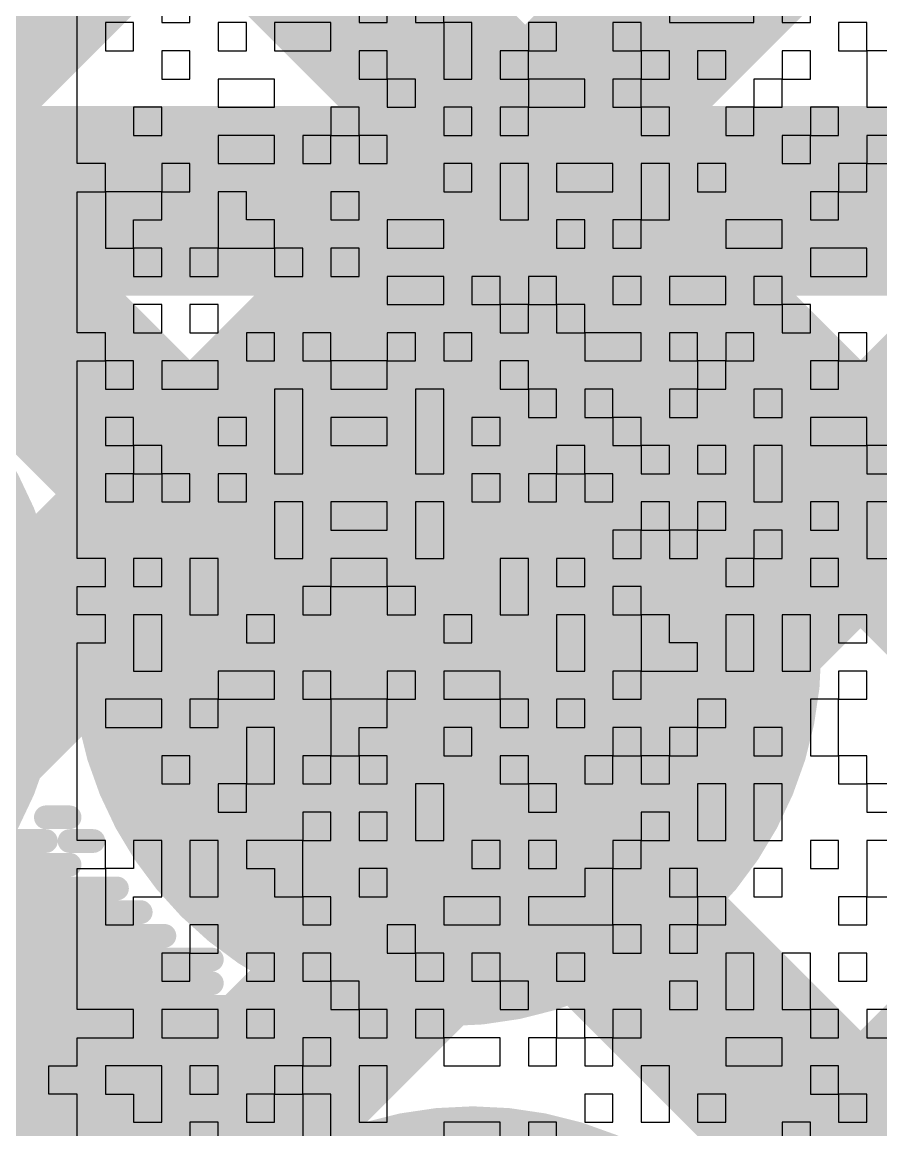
# Model space of a CAD drawing. Header units: millimetres. Extents: x 3.06 to 5.82, y 1.29 to 3.84.
# Drawn here: x 4.278 to 4.31421, y 1.62782 to 1.67454 of the extents above; entities that cross this region are included whole.
import ezdxf

# ---------------------------------------------------------------- set-up
doc = ezdxf.new("R2010")
doc.units = ezdxf.units.MM
doc.header["$MEASUREMENT"] = 0
for name, color, linetype in [('BottomLayer', 5, 'Continuous'), ('BottomOverlay', 54, 'Continuous'), ('BottomSolder', 6, 'Continuous'), ('MultiLayer', 9, 'Continuous'), ('TopLayer', 1, 'Continuous'), ('TopOverlay', 2, 'Continuous'), ('TopSolder', 216, 'Continuous'), ('ViaHoleLayer', 16, 'Continuous')]:
    doc.layers.add(name, color=color, linetype=linetype)

msp = doc.modelspace()

# ---------------------------------------------------------------- linework, layer by layer
at = {"layer": 'BottomLayer', "const_width": 0.008}
for points in [[(4.135, 1.861267), (4.46, 1.536267)], [(4.135, 1.532846), (4.438154, 1.836)], [(4.135, 1.832983), (4.46, 1.507983)], [(4.135, 1.804698), (4.462621, 1.477078)], [(4.135, 1.776414), (4.539414, 1.372)], [(4.135, 1.504562), (4.323233, 1.692795)], [(4.134403, 1.47568), (4.329167, 1.670444)], [(4.134, 1.446993), (4.346045, 1.659038)]]:
    msp.add_lwpolyline(points, dxfattribs=at)
at = {"layer": 'BottomLayer', "const_width": 0.011811}
msp.add_lwpolyline([(4.289983, 1.648, 1), (4.301794, 1.648, 1)], format="xyb", close=True, dxfattribs=at)
at = {"layer": 'BottomOverlay', "const_width": 0.001}
for points in [[(4.279, 1.641), (4.28, 1.641)], [(4.206, 1.64), (4.279, 1.64)], [(4.28, 1.64), (4.281, 1.64)], [(4.205, 1.639), (4.28, 1.639)], [(4.289, 1.639), (4.29, 1.639)], [(4.204, 1.638), (4.282, 1.638)], [(4.203, 1.637), (4.283, 1.637)], [(4.286, 1.637), (4.287, 1.637)], [(4.201, 1.636), (4.284, 1.636)], [(4.2, 1.635), (4.286, 1.635)], [(4.2, 1.634), (4.286, 1.634)], [(4.198, 1.633), (4.288, 1.633)], [(4.198, 1.632), (4.288, 1.632)], [(4.197, 1.631), (4.289, 1.631)], [(4.197, 1.63), (4.289, 1.63)], [(4.195, 1.629), (4.29, 1.629)], [(4.195, 1.628), (4.291, 1.628)]]:
    msp.add_lwpolyline(points, dxfattribs=at)
at = {"layer": 'BottomOverlay', "const_width": 0.0005}
for points in [[(4.27875, 1.641, 1), (4.27925, 1.641, 1)], [(4.27975, 1.641, 1), (4.28025, 1.641, 1)], [(4.27875, 1.64, 1), (4.27925, 1.64, 1)], [(4.27975, 1.64, 1), (4.28025, 1.64, 1)], [(4.28075, 1.64, 1), (4.28125, 1.64, 1)], [(4.27975, 1.639, 1), (4.28025, 1.639, 1)], [(4.28875, 1.639, 1), (4.28925, 1.639, 1)], [(4.28975, 1.639, 1), (4.29025, 1.639, 1)], [(4.28175, 1.638, 1), (4.28225, 1.638, 1)], [(4.28275, 1.637, 1), (4.28325, 1.637, 1)], [(4.28575, 1.637, 1), (4.28625, 1.637, 1)], [(4.28675, 1.637, 1), (4.28725, 1.637, 1)], [(4.28375, 1.636, 1), (4.28425, 1.636, 1)], [(4.28575, 1.635, 1), (4.28625, 1.635, 1)], [(4.28575, 1.634, 1), (4.28625, 1.634, 1)], [(4.28775, 1.633, 1), (4.28825, 1.633, 1)], [(4.28775, 1.632, 1), (4.28825, 1.632, 1)], [(4.28875, 1.631, 1), (4.28925, 1.631, 1)], [(4.28875, 1.63, 1), (4.28925, 1.63, 1)], [(4.28975, 1.629, 1), (4.29025, 1.629, 1)], [(4.29075, 1.628, 1), (4.29125, 1.628, 1)]]:
    msp.add_lwpolyline(points, format="xyb", close=True, dxfattribs=at)
at = {"layer": 'BottomSolder', "const_width": 0.015811}
for points in [[(4.255983, 1.648, 1), (4.271794, 1.648, 1)], [(4.287983, 1.648, 1), (4.303794, 1.648, 1)], [(4.255872, 1.613, 1), (4.271683, 1.613, 1)], [(4.289095, 1.613, 1), (4.304906, 1.613, 1)]]:
    msp.add_lwpolyline(points, format="xyb", close=True, dxfattribs=at)
at = {"layer": 'MultiLayer', "const_width": 0.011811}
msp.add_lwpolyline([(4.289983, 1.648, 1), (4.301794, 1.648, 1)], format="xyb", close=True, dxfattribs=at)
at = {"layer": 'TopLayer', "const_width": 0.008}
for points in [[(4.242, 1.611562), (4.297438, 1.667)], [(4.242, 1.583278), (4.325722, 1.667)], [(4.255, 1.667), (4.347972, 1.667)], [(4.272698, 1.667), (4.546698, 1.393)], [(4.300983, 1.667), (4.574983, 1.393)], [(4.242, 1.554993), (4.353209, 1.666203)], [(4.246175, 1.665239), (4.518414, 1.393)]]:
    msp.add_lwpolyline(points, dxfattribs=at)
at = {"layer": 'TopLayer'}
for points, const_width in [([(4.295438, 1.667, 1), (4.299438, 1.667, 1)], 0.004), ([(4.298983, 1.667, 1), (4.302983, 1.667, 1)], 0.004), ([(4.289983, 1.648, 1), (4.301794, 1.648, 1)], 0.011811)]:
    msp.add_lwpolyline(points, format="xyb", close=True, dxfattribs=dict(at, const_width=const_width))
at = {"layer": 'TopOverlay'}
for p, q in [((4.280319, 1.674518), (4.280319, 1.675707)), ((4.283887, 1.675707), (4.283887, 1.674518)), ((4.285076, 1.674518), (4.285076, 1.675707)), ((4.292211, 1.675707), (4.292211, 1.674518)), ((4.2934, 1.674518), (4.2934, 1.675707)), ((4.29459, 1.675707), (4.29459, 1.674518)), ((4.295779, 1.674518), (4.295779, 1.675707)), ((4.305293, 1.675707), (4.305293, 1.674518)), ((4.308861, 1.674518), (4.308861, 1.675707)), ((4.31005, 1.675707), (4.31005, 1.674518)), ((4.311239, 1.674518), (4.311239, 1.675707)), ((4.280319, 1.673328), (4.280319, 1.674518)), ((4.282697, 1.674518), (4.281508, 1.674518)), ((4.281508, 1.674518), (4.281508, 1.673328)), ((4.282697, 1.673328), (4.282697, 1.674518)), ((4.283887, 1.674518), (4.285076, 1.674518)), ((4.287454, 1.674518), (4.286265, 1.674518)), ((4.286265, 1.674518), (4.286265, 1.673328)), ((4.287454, 1.673328), (4.287454, 1.674518)), ((4.291022, 1.674518), (4.288644, 1.674518)), ((4.288644, 1.674518), (4.288644, 1.673328)), ((4.291022, 1.673328), (4.291022, 1.674518)), ((4.292211, 1.674518), (4.2934, 1.674518)), ((4.29459, 1.674518), (4.295779, 1.674518)), ((4.295779, 1.674518), (4.295779, 1.673328)), ((4.296968, 1.674518), (4.295779, 1.674518)), ((4.296968, 1.673328), (4.296968, 1.674518)), ((4.300536, 1.674518), (4.299347, 1.674518)), ((4.299347, 1.674518), (4.299347, 1.673328)), ((4.300536, 1.673328), (4.300536, 1.674518)), ((4.304104, 1.674518), (4.302914, 1.674518)), ((4.302914, 1.674518), (4.302914, 1.673328)), ((4.304104, 1.673328), (4.304104, 1.674518)), ((4.305293, 1.674518), (4.308861, 1.674518)), ((4.31005, 1.674518), (4.311239, 1.674518)), ((4.313618, 1.674518), (4.312429, 1.674518)), ((4.312429, 1.674518), (4.312429, 1.673328)), ((4.313618, 1.673328), (4.313618, 1.674518)), ((4.280319, 1.672139), (4.280319, 1.673328)), ((4.281508, 1.673328), (4.282697, 1.673328)), ((4.285076, 1.673328), (4.283887, 1.673328)), ((4.283887, 1.673328), (4.283887, 1.672139)), ((4.285076, 1.672139), (4.285076, 1.673328)), ((4.286265, 1.673328), (4.287454, 1.673328)), ((4.288644, 1.673328), (4.291022, 1.673328)), ((4.2934, 1.673328), (4.292211, 1.673328)), ((4.292211, 1.673328), (4.292211, 1.672139)), ((4.2934, 1.672139), (4.2934, 1.673328)), ((4.295779, 1.673328), (4.295779, 1.672139)), ((4.296968, 1.672139), (4.296968, 1.673328)), ((4.299347, 1.673328), (4.298158, 1.673328)), ((4.298158, 1.673328), (4.298158, 1.672139)), ((4.299347, 1.673328), (4.300536, 1.673328)), ((4.299347, 1.672139), (4.299347, 1.673328)), ((4.302914, 1.673328), (4.304104, 1.673328)), ((4.304104, 1.673328), (4.304104, 1.672139)), ((4.305293, 1.673328), (4.304104, 1.673328)), ((4.305293, 1.672139), (4.305293, 1.673328)), ((4.307671, 1.673328), (4.306482, 1.673328)), ((4.306482, 1.673328), (4.306482, 1.672139)), ((4.307671, 1.672139), (4.307671, 1.673328)), ((4.311239, 1.673328), (4.31005, 1.673328)), ((4.31005, 1.673328), (4.31005, 1.672139)), ((4.311239, 1.672139), (4.311239, 1.673328)), ((4.312429, 1.673328), (4.313618, 1.673328)), ((4.313618, 1.673328), (4.313618, 1.672139)), ((4.314807, 1.673328), (4.313618, 1.673328)), ((4.280319, 1.67095), (4.280319, 1.672139)), ((4.283887, 1.672139), (4.285076, 1.672139)), ((4.288644, 1.672139), (4.286265, 1.672139)), ((4.286265, 1.672139), (4.286265, 1.67095)), ((4.288644, 1.67095), (4.288644, 1.672139)), ((4.292211, 1.672139), (4.2934, 1.672139)), ((4.2934, 1.672139), (4.2934, 1.67095)), ((4.29459, 1.672139), (4.2934, 1.672139)), ((4.29459, 1.67095), (4.29459, 1.672139)), ((4.295779, 1.672139), (4.296968, 1.672139)), ((4.298158, 1.672139), (4.299347, 1.672139)), ((4.299347, 1.672139), (4.299347, 1.67095)), ((4.301725, 1.672139), (4.299347, 1.672139)), ((4.301725, 1.67095), (4.301725, 1.672139)), ((4.304104, 1.672139), (4.302914, 1.672139)), ((4.302914, 1.672139), (4.302914, 1.67095)), ((4.304104, 1.672139), (4.305293, 1.672139)), ((4.304104, 1.67095), (4.304104, 1.672139)), ((4.306482, 1.672139), (4.307671, 1.672139)), ((4.31005, 1.672139), (4.308861, 1.672139)), ((4.308861, 1.672139), (4.308861, 1.67095)), ((4.31005, 1.672139), (4.311239, 1.672139)), ((4.31005, 1.67095), (4.31005, 1.672139)), ((4.313618, 1.672139), (4.313618, 1.67095)), ((4.280319, 1.669761), (4.280319, 1.67095)), ((4.283887, 1.67095), (4.282697, 1.67095)), ((4.282697, 1.67095), (4.282697, 1.669761)), ((4.283887, 1.669761), (4.283887, 1.67095)), ((4.286265, 1.67095), (4.288644, 1.67095)), ((4.292211, 1.67095), (4.291022, 1.67095)), ((4.291022, 1.67095), (4.291022, 1.669761)), ((4.292211, 1.669761), (4.292211, 1.67095)), ((4.2934, 1.67095), (4.29459, 1.67095)), ((4.296968, 1.67095), (4.295779, 1.67095)), ((4.295779, 1.67095), (4.295779, 1.669761)), ((4.296968, 1.669761), (4.296968, 1.67095)), ((4.299347, 1.67095), (4.298158, 1.67095)), ((4.298158, 1.67095), (4.298158, 1.669761)), ((4.299347, 1.67095), (4.301725, 1.67095)), ((4.299347, 1.669761), (4.299347, 1.67095)), ((4.302914, 1.67095), (4.304104, 1.67095)), ((4.304104, 1.67095), (4.304104, 1.669761)), ((4.305293, 1.67095), (4.304104, 1.67095)), ((4.305293, 1.669761), (4.305293, 1.67095)), ((4.308861, 1.67095), (4.307671, 1.67095)), ((4.307671, 1.67095), (4.307671, 1.669761)), ((4.308861, 1.67095), (4.31005, 1.67095)), ((4.308861, 1.669761), (4.308861, 1.67095)), ((4.312429, 1.67095), (4.311239, 1.67095)), ((4.311239, 1.67095), (4.311239, 1.669761)), ((4.312429, 1.669761), (4.312429, 1.67095)), ((4.313618, 1.67095), (4.314807, 1.67095)), ((4.280319, 1.668571), (4.280319, 1.669761)), ((4.282697, 1.669761), (4.283887, 1.669761)), ((4.288644, 1.669761), (4.286265, 1.669761)), ((4.286265, 1.669761), (4.286265, 1.668571)), ((4.288644, 1.668571), (4.288644, 1.669761)), ((4.291022, 1.669761), (4.289833, 1.669761)), ((4.289833, 1.669761), (4.289833, 1.668571)), ((4.291022, 1.669761), (4.292211, 1.669761)), ((4.291022, 1.668571), (4.291022, 1.669761)), ((4.292211, 1.669761), (4.292211, 1.668571)), ((4.2934, 1.669761), (4.292211, 1.669761)), ((4.2934, 1.668571), (4.2934, 1.669761)), ((4.295779, 1.669761), (4.296968, 1.669761)), ((4.298158, 1.669761), (4.299347, 1.669761)), ((4.304104, 1.669761), (4.305293, 1.669761)), ((4.307671, 1.669761), (4.308861, 1.669761)), ((4.311239, 1.669761), (4.31005, 1.669761)), ((4.31005, 1.669761), (4.31005, 1.668571)), ((4.311239, 1.669761), (4.312429, 1.669761)), ((4.311239, 1.668571), (4.311239, 1.669761)), ((4.314807, 1.669761), (4.313618, 1.669761)), ((4.313618, 1.669761), (4.313618, 1.668571)), ((4.281508, 1.668571), (4.280319, 1.668571)), ((4.281508, 1.667382), (4.281508, 1.668571)), ((4.285076, 1.668571), (4.283887, 1.668571)), ((4.283887, 1.668571), (4.283887, 1.667382)), ((4.285076, 1.667382), (4.285076, 1.668571)), ((4.286265, 1.668571), (4.288644, 1.668571)), ((4.289833, 1.668571), (4.291022, 1.668571)), ((4.292211, 1.668571), (4.2934, 1.668571)), ((4.296968, 1.668571), (4.295779, 1.668571)), ((4.295779, 1.668571), (4.295779, 1.667382)), ((4.296968, 1.667382), (4.296968, 1.668571)), ((4.299347, 1.668571), (4.298158, 1.668571)), ((4.298158, 1.668571), (4.298158, 1.667382)), ((4.299347, 1.667382), (4.299347, 1.668571)), ((4.302914, 1.668571), (4.300536, 1.668571)), ((4.300536, 1.668571), (4.300536, 1.667382)), ((4.302914, 1.667382), (4.302914, 1.668571)), ((4.305293, 1.668571), (4.304104, 1.668571)), ((4.304104, 1.668571), (4.304104, 1.667382)), ((4.305293, 1.667382), (4.305293, 1.668571)), ((4.307671, 1.668571), (4.306482, 1.668571)), ((4.306482, 1.668571), (4.306482, 1.667382)), ((4.307671, 1.667382), (4.307671, 1.668571)), ((4.31005, 1.668571), (4.311239, 1.668571)), ((4.313618, 1.668571), (4.312429, 1.668571)), ((4.312429, 1.668571), (4.312429, 1.667382)), ((4.313618, 1.668571), (4.314807, 1.668571)), ((4.313618, 1.667382), (4.313618, 1.668571)), ((4.280319, 1.666193), (4.280319, 1.667382)), ((4.280319, 1.667382), (4.281508, 1.667382)), ((4.281508, 1.667382), (4.281508, 1.666193)), ((4.283887, 1.667382), (4.281508, 1.667382)), ((4.283887, 1.666193), (4.283887, 1.667382)), ((4.283887, 1.667382), (4.285076, 1.667382)), ((4.287454, 1.667382), (4.286265, 1.667382)), ((4.286265, 1.667382), (4.286265, 1.666193)), ((4.287454, 1.666193), (4.287454, 1.667382)), ((4.292211, 1.667382), (4.291022, 1.667382)), ((4.291022, 1.667382), (4.291022, 1.666193)), ((4.292211, 1.666193), (4.292211, 1.667382)), ((4.295779, 1.667382), (4.296968, 1.667382)), ((4.298158, 1.667382), (4.298158, 1.666193)), ((4.299347, 1.666193), (4.299347, 1.667382)), ((4.300536, 1.667382), (4.302914, 1.667382)), ((4.304104, 1.667382), (4.304104, 1.666193)), ((4.305293, 1.666193), (4.305293, 1.667382)), ((4.306482, 1.667382), (4.307671, 1.667382)), ((4.312429, 1.667382), (4.311239, 1.667382)), ((4.311239, 1.667382), (4.311239, 1.666193)), ((4.312429, 1.667382), (4.313618, 1.667382)), ((4.312429, 1.666193), (4.312429, 1.667382)), ((4.280319, 1.665004), (4.280319, 1.666193)), ((4.281508, 1.666193), (4.281508, 1.665004)), ((4.282697, 1.665004), (4.282697, 1.666193)), ((4.282697, 1.666193), (4.283887, 1.666193)), ((4.286265, 1.666193), (4.286265, 1.665004)), ((4.288644, 1.666193), (4.287454, 1.666193)), ((4.288644, 1.665004), (4.288644, 1.666193)), ((4.291022, 1.666193), (4.292211, 1.666193)), ((4.295779, 1.666193), (4.2934, 1.666193)), ((4.2934, 1.666193), (4.2934, 1.665004)), ((4.295779, 1.665004), (4.295779, 1.666193)), ((4.298158, 1.666193), (4.299347, 1.666193)), ((4.301725, 1.666193), (4.300536, 1.666193)), ((4.300536, 1.666193), (4.300536, 1.665004)), ((4.301725, 1.665004), (4.301725, 1.666193)), ((4.304104, 1.666193), (4.302914, 1.666193)), ((4.302914, 1.666193), (4.302914, 1.665004)), ((4.304104, 1.666193), (4.305293, 1.666193)), ((4.304104, 1.665004), (4.304104, 1.666193)), ((4.31005, 1.666193), (4.307671, 1.666193)), ((4.307671, 1.666193), (4.307671, 1.665004)), ((4.31005, 1.665004), (4.31005, 1.666193)), ((4.311239, 1.666193), (4.312429, 1.666193)), ((4.280319, 1.663814), (4.280319, 1.665004)), ((4.281508, 1.665004), (4.282697, 1.665004)), ((4.282697, 1.665004), (4.282697, 1.663814)), ((4.283887, 1.665004), (4.282697, 1.665004)), ((4.283887, 1.663814), (4.283887, 1.665004)), ((4.286265, 1.665004), (4.285076, 1.665004)), ((4.285076, 1.665004), (4.285076, 1.663814)), ((4.286265, 1.665004), (4.288644, 1.665004)), ((4.286265, 1.663814), (4.286265, 1.665004)), ((4.288644, 1.665004), (4.288644, 1.663814)), ((4.289833, 1.665004), (4.288644, 1.665004)), ((4.289833, 1.663814), (4.289833, 1.665004)), ((4.292211, 1.665004), (4.291022, 1.665004)), ((4.291022, 1.665004), (4.291022, 1.663814)), ((4.292211, 1.663814), (4.292211, 1.665004)), ((4.2934, 1.665004), (4.295779, 1.665004)), ((4.300536, 1.665004), (4.301725, 1.665004)), ((4.302914, 1.665004), (4.304104, 1.665004)), ((4.307671, 1.665004), (4.31005, 1.665004)), ((4.313618, 1.665004), (4.311239, 1.665004)), ((4.311239, 1.665004), (4.311239, 1.663814)), ((4.313618, 1.663814), (4.313618, 1.665004)), ((4.280319, 1.662625), (4.280319, 1.663814)), ((4.282697, 1.663814), (4.283887, 1.663814)), ((4.285076, 1.663814), (4.286265, 1.663814)), ((4.288644, 1.663814), (4.289833, 1.663814)), ((4.291022, 1.663814), (4.292211, 1.663814)), ((4.295779, 1.663814), (4.2934, 1.663814)), ((4.2934, 1.663814), (4.2934, 1.662625)), ((4.295779, 1.662625), (4.295779, 1.663814)), ((4.298158, 1.663814), (4.296968, 1.663814)), ((4.296968, 1.663814), (4.296968, 1.662625)), ((4.298158, 1.662625), (4.298158, 1.663814)), ((4.300536, 1.663814), (4.299347, 1.663814)), ((4.299347, 1.663814), (4.299347, 1.662625)), ((4.300536, 1.662625), (4.300536, 1.663814)), ((4.304104, 1.663814), (4.302914, 1.663814)), ((4.302914, 1.663814), (4.302914, 1.662625)), ((4.304104, 1.662625), (4.304104, 1.663814)), ((4.307671, 1.663814), (4.305293, 1.663814)), ((4.305293, 1.663814), (4.305293, 1.662625)), ((4.307671, 1.662625), (4.307671, 1.663814)), ((4.31005, 1.663814), (4.308861, 1.663814)), ((4.308861, 1.663814), (4.308861, 1.662625)), ((4.31005, 1.662625), (4.31005, 1.663814)), ((4.311239, 1.663814), (4.313618, 1.663814)), ((4.280319, 1.661436), (4.280319, 1.662625)), ((4.283887, 1.662625), (4.282697, 1.662625)), ((4.282697, 1.662625), (4.282697, 1.661436)), ((4.283887, 1.661436), (4.283887, 1.662625)), ((4.286265, 1.662625), (4.285076, 1.662625)), ((4.285076, 1.662625), (4.285076, 1.661436)), ((4.286265, 1.661436), (4.286265, 1.662625)), ((4.2934, 1.662625), (4.295779, 1.662625)), ((4.296968, 1.662625), (4.298158, 1.662625)), ((4.298158, 1.662625), (4.298158, 1.661436)), ((4.299347, 1.662625), (4.298158, 1.662625)), ((4.299347, 1.661436), (4.299347, 1.662625)), ((4.299347, 1.662625), (4.300536, 1.662625)), ((4.300536, 1.662625), (4.300536, 1.661436)), ((4.301725, 1.662625), (4.300536, 1.662625)), ((4.301725, 1.661436), (4.301725, 1.662625)), ((4.302914, 1.662625), (4.304104, 1.662625)), ((4.305293, 1.662625), (4.307671, 1.662625)), ((4.308861, 1.662625), (4.31005, 1.662625)), ((4.31005, 1.662625), (4.31005, 1.661436)), ((4.311239, 1.662625), (4.31005, 1.662625)), ((4.311239, 1.661436), (4.311239, 1.662625)), ((4.281508, 1.661436), (4.280319, 1.661436)), ((4.281508, 1.660247), (4.281508, 1.661436)), ((4.282697, 1.661436), (4.283887, 1.661436)), ((4.285076, 1.661436), (4.286265, 1.661436)), ((4.288644, 1.661436), (4.287454, 1.661436)), ((4.287454, 1.661436), (4.287454, 1.660247)), ((4.288644, 1.660247), (4.288644, 1.661436)), ((4.291022, 1.661436), (4.289833, 1.661436)), ((4.289833, 1.661436), (4.289833, 1.660247)), ((4.291022, 1.660247), (4.291022, 1.661436)), ((4.29459, 1.661436), (4.2934, 1.661436)), ((4.2934, 1.661436), (4.2934, 1.660247)), ((4.29459, 1.660247), (4.29459, 1.661436)), ((4.296968, 1.661436), (4.295779, 1.661436)), ((4.295779, 1.661436), (4.295779, 1.660247)), ((4.296968, 1.660247), (4.296968, 1.661436)), ((4.298158, 1.661436), (4.299347, 1.661436)), ((4.300536, 1.661436), (4.301725, 1.661436)), ((4.301725, 1.661436), (4.301725, 1.660247)), ((4.304104, 1.661436), (4.301725, 1.661436)), ((4.304104, 1.660247), (4.304104, 1.661436)), ((4.306482, 1.661436), (4.305293, 1.661436)), ((4.305293, 1.661436), (4.305293, 1.660247)), ((4.306482, 1.660247), (4.306482, 1.661436)), ((4.308861, 1.661436), (4.307671, 1.661436)), ((4.307671, 1.661436), (4.307671, 1.660247)), ((4.308861, 1.660247), (4.308861, 1.661436)), ((4.31005, 1.661436), (4.311239, 1.661436)), ((4.313618, 1.661436), (4.312429, 1.661436)), ((4.312429, 1.661436), (4.312429, 1.660247)), ((4.313618, 1.660247), (4.313618, 1.661436)), ((4.280319, 1.659057), (4.280319, 1.660247)), ((4.280319, 1.660247), (4.281508, 1.660247)), ((4.281508, 1.660247), (4.281508, 1.659057)), ((4.282697, 1.660247), (4.281508, 1.660247)), ((4.282697, 1.659057), (4.282697, 1.660247)), ((4.286265, 1.660247), (4.283887, 1.660247)), ((4.283887, 1.660247), (4.283887, 1.659057)), ((4.286265, 1.659057), (4.286265, 1.660247)), ((4.287454, 1.660247), (4.288644, 1.660247)), ((4.289833, 1.660247), (4.291022, 1.660247)), ((4.291022, 1.660247), (4.291022, 1.659057)), ((4.2934, 1.660247), (4.291022, 1.660247)), ((4.2934, 1.660247), (4.29459, 1.660247)), ((4.2934, 1.659057), (4.2934, 1.660247)), ((4.295779, 1.660247), (4.296968, 1.660247)), ((4.299347, 1.660247), (4.298158, 1.660247)), ((4.298158, 1.660247), (4.298158, 1.659057)), ((4.299347, 1.659057), (4.299347, 1.660247)), ((4.301725, 1.660247), (4.304104, 1.660247)), ((4.305293, 1.660247), (4.306482, 1.660247)), ((4.306482, 1.660247), (4.306482, 1.659057)), ((4.307671, 1.660247), (4.306482, 1.660247)), ((4.307671, 1.660247), (4.308861, 1.660247)), ((4.307671, 1.659057), (4.307671, 1.660247)), ((4.312429, 1.660247), (4.311239, 1.660247)), ((4.311239, 1.660247), (4.311239, 1.659057)), ((4.312429, 1.660247), (4.313618, 1.660247)), ((4.312429, 1.659057), (4.312429, 1.660247)), ((4.280319, 1.657868), (4.280319, 1.659057)), ((4.281508, 1.659057), (4.282697, 1.659057)), ((4.283887, 1.659057), (4.286265, 1.659057)), ((4.289833, 1.659057), (4.288644, 1.659057)), ((4.288644, 1.659057), (4.288644, 1.657868)), ((4.289833, 1.657868), (4.289833, 1.659057)), ((4.291022, 1.659057), (4.2934, 1.659057)), ((4.295779, 1.659057), (4.29459, 1.659057)), ((4.29459, 1.659057), (4.29459, 1.657868)), ((4.295779, 1.657868), (4.295779, 1.659057)), ((4.298158, 1.659057), (4.299347, 1.659057)), ((4.299347, 1.659057), (4.299347, 1.657868)), ((4.300536, 1.659057), (4.299347, 1.659057)), ((4.300536, 1.657868), (4.300536, 1.659057)), ((4.302914, 1.659057), (4.301725, 1.659057)), ((4.301725, 1.659057), (4.301725, 1.657868)), ((4.302914, 1.657868), (4.302914, 1.659057)), ((4.306482, 1.659057), (4.305293, 1.659057)), ((4.305293, 1.659057), (4.305293, 1.657868)), ((4.306482, 1.659057), (4.307671, 1.659057)), ((4.306482, 1.657868), (4.306482, 1.659057)), ((4.31005, 1.659057), (4.308861, 1.659057)), ((4.308861, 1.659057), (4.308861, 1.657868)), ((4.31005, 1.657868), (4.31005, 1.659057)), ((4.311239, 1.659057), (4.312429, 1.659057)), ((4.280319, 1.656679), (4.280319, 1.657868)), ((4.282697, 1.657868), (4.281508, 1.657868)), ((4.281508, 1.657868), (4.281508, 1.656679)), ((4.282697, 1.656679), (4.282697, 1.657868)), ((4.287454, 1.657868), (4.286265, 1.657868)), ((4.286265, 1.657868), (4.286265, 1.656679)), ((4.287454, 1.656679), (4.287454, 1.657868)), ((4.288644, 1.657868), (4.288644, 1.656679)), ((4.289833, 1.656679), (4.289833, 1.657868)), ((4.2934, 1.657868), (4.291022, 1.657868)), ((4.291022, 1.657868), (4.291022, 1.656679)), ((4.2934, 1.656679), (4.2934, 1.657868)), ((4.29459, 1.657868), (4.29459, 1.656679)), ((4.295779, 1.656679), (4.295779, 1.657868)), ((4.298158, 1.657868), (4.296968, 1.657868)), ((4.296968, 1.657868), (4.296968, 1.656679)), ((4.298158, 1.656679), (4.298158, 1.657868)), ((4.299347, 1.657868), (4.300536, 1.657868)), ((4.301725, 1.657868), (4.302914, 1.657868)), ((4.302914, 1.657868), (4.302914, 1.656679)), ((4.304104, 1.657868), (4.302914, 1.657868)), ((4.304104, 1.656679), (4.304104, 1.657868)), ((4.305293, 1.657868), (4.306482, 1.657868)), ((4.308861, 1.657868), (4.31005, 1.657868)), ((4.313618, 1.657868), (4.311239, 1.657868)), ((4.311239, 1.657868), (4.311239, 1.656679)), ((4.313618, 1.656679), (4.313618, 1.657868)), ((4.280319, 1.65549), (4.280319, 1.656679)), ((4.281508, 1.656679), (4.282697, 1.656679)), ((4.282697, 1.656679), (4.282697, 1.65549)), ((4.283887, 1.656679), (4.282697, 1.656679)), ((4.283887, 1.65549), (4.283887, 1.656679)), ((4.286265, 1.656679), (4.287454, 1.656679)), ((4.288644, 1.656679), (4.288644, 1.65549)), ((4.289833, 1.65549), (4.289833, 1.656679)), ((4.291022, 1.656679), (4.2934, 1.656679)), ((4.29459, 1.656679), (4.29459, 1.65549)), ((4.295779, 1.65549), (4.295779, 1.656679)), ((4.296968, 1.656679), (4.298158, 1.656679)), ((4.301725, 1.656679), (4.300536, 1.656679)), ((4.300536, 1.656679), (4.300536, 1.65549)), ((4.301725, 1.65549), (4.301725, 1.656679)), ((4.302914, 1.656679), (4.304104, 1.656679)), ((4.304104, 1.656679), (4.304104, 1.65549)), ((4.305293, 1.656679), (4.304104, 1.656679)), ((4.305293, 1.65549), (4.305293, 1.656679)), ((4.307671, 1.656679), (4.306482, 1.656679)), ((4.306482, 1.656679), (4.306482, 1.65549)), ((4.307671, 1.65549), (4.307671, 1.656679)), ((4.31005, 1.656679), (4.308861, 1.656679)), ((4.308861, 1.656679), (4.308861, 1.65549)), ((4.31005, 1.65549), (4.31005, 1.656679)), ((4.311239, 1.656679), (4.313618, 1.656679)), ((4.313618, 1.656679), (4.313618, 1.65549)), ((4.314807, 1.656679), (4.313618, 1.656679)), ((4.280319, 1.6543), (4.280319, 1.65549)), ((4.282697, 1.65549), (4.281508, 1.65549)), ((4.281508, 1.65549), (4.281508, 1.6543)), ((4.282697, 1.65549), (4.283887, 1.65549)), ((4.282697, 1.6543), (4.282697, 1.65549)), ((4.283887, 1.65549), (4.283887, 1.6543)), ((4.285076, 1.65549), (4.283887, 1.65549)), ((4.285076, 1.6543), (4.285076, 1.65549)), ((4.287454, 1.65549), (4.286265, 1.65549)), ((4.286265, 1.65549), (4.286265, 1.6543)), ((4.287454, 1.6543), (4.287454, 1.65549)), ((4.288644, 1.65549), (4.289833, 1.65549)), ((4.29459, 1.65549), (4.295779, 1.65549)), ((4.298158, 1.65549), (4.296968, 1.65549)), ((4.296968, 1.65549), (4.296968, 1.6543)), ((4.298158, 1.6543), (4.298158, 1.65549)), ((4.300536, 1.65549), (4.299347, 1.65549)), ((4.299347, 1.65549), (4.299347, 1.6543)), ((4.300536, 1.65549), (4.301725, 1.65549)), ((4.300536, 1.6543), (4.300536, 1.65549)), ((4.301725, 1.65549), (4.301725, 1.6543)), ((4.302914, 1.65549), (4.301725, 1.65549)), ((4.302914, 1.6543), (4.302914, 1.65549)), ((4.304104, 1.65549), (4.305293, 1.65549)), ((4.306482, 1.65549), (4.307671, 1.65549)), ((4.308861, 1.65549), (4.308861, 1.6543)), ((4.31005, 1.6543), (4.31005, 1.65549)), ((4.313618, 1.65549), (4.314807, 1.65549)), ((4.280319, 1.653111), (4.280319, 1.6543)), ((4.281508, 1.6543), (4.282697, 1.6543)), ((4.283887, 1.6543), (4.285076, 1.6543)), ((4.286265, 1.6543), (4.287454, 1.6543)), ((4.289833, 1.6543), (4.288644, 1.6543)), ((4.288644, 1.6543), (4.288644, 1.653111)), ((4.289833, 1.653111), (4.289833, 1.6543)), ((4.2934, 1.6543), (4.291022, 1.6543)), ((4.291022, 1.6543), (4.291022, 1.653111)), ((4.2934, 1.653111), (4.2934, 1.6543)), ((4.295779, 1.6543), (4.29459, 1.6543)), ((4.29459, 1.6543), (4.29459, 1.653111)), ((4.295779, 1.653111), (4.295779, 1.6543)), ((4.296968, 1.6543), (4.298158, 1.6543)), ((4.299347, 1.6543), (4.300536, 1.6543)), ((4.301725, 1.6543), (4.302914, 1.6543)), ((4.305293, 1.6543), (4.304104, 1.6543)), ((4.304104, 1.6543), (4.304104, 1.653111)), ((4.305293, 1.653111), (4.305293, 1.6543)), ((4.307671, 1.6543), (4.306482, 1.6543)), ((4.306482, 1.6543), (4.306482, 1.653111)), ((4.307671, 1.653111), (4.307671, 1.6543)), ((4.308861, 1.6543), (4.31005, 1.6543)), ((4.312429, 1.6543), (4.311239, 1.6543)), ((4.311239, 1.6543), (4.311239, 1.653111)), ((4.312429, 1.653111), (4.312429, 1.6543)), ((4.314807, 1.6543), (4.313618, 1.6543)), ((4.313618, 1.6543), (4.313618, 1.653111)), ((4.280319, 1.651922), (4.280319, 1.653111)), ((4.288644, 1.653111), (4.288644, 1.651922)), ((4.289833, 1.651922), (4.289833, 1.653111)), ((4.291022, 1.653111), (4.2934, 1.653111)), ((4.29459, 1.653111), (4.29459, 1.651922)), ((4.295779, 1.651922), (4.295779, 1.653111)), ((4.304104, 1.653111), (4.302914, 1.653111)), ((4.302914, 1.653111), (4.302914, 1.651922)), ((4.304104, 1.653111), (4.305293, 1.653111)), ((4.304104, 1.651922), (4.304104, 1.653111)), ((4.305293, 1.653111), (4.305293, 1.651922)), ((4.306482, 1.653111), (4.305293, 1.653111)), ((4.306482, 1.653111), (4.307671, 1.653111)), ((4.306482, 1.651922), (4.306482, 1.653111)), ((4.31005, 1.653111), (4.308861, 1.653111)), ((4.308861, 1.653111), (4.308861, 1.651922)), ((4.31005, 1.651922), (4.31005, 1.653111)), ((4.311239, 1.653111), (4.312429, 1.653111)), ((4.313618, 1.653111), (4.313618, 1.651922)), ((4.281508, 1.651922), (4.280319, 1.651922)), ((4.281508, 1.650733), (4.281508, 1.651922)), ((4.283887, 1.651922), (4.282697, 1.651922)), ((4.282697, 1.651922), (4.282697, 1.650733)), ((4.283887, 1.650733), (4.283887, 1.651922)), ((4.286265, 1.651922), (4.285076, 1.651922)), ((4.285076, 1.651922), (4.285076, 1.650733)), ((4.286265, 1.650733), (4.286265, 1.651922)), ((4.288644, 1.651922), (4.289833, 1.651922)), ((4.2934, 1.651922), (4.291022, 1.651922)), ((4.291022, 1.651922), (4.291022, 1.650733)), ((4.2934, 1.650733), (4.2934, 1.651922)), ((4.29459, 1.651922), (4.295779, 1.651922)), ((4.299347, 1.651922), (4.298158, 1.651922)), ((4.298158, 1.651922), (4.298158, 1.650733)), ((4.299347, 1.650733), (4.299347, 1.651922)), ((4.301725, 1.651922), (4.300536, 1.651922)), ((4.300536, 1.651922), (4.300536, 1.650733)), ((4.301725, 1.650733), (4.301725, 1.651922)), ((4.302914, 1.651922), (4.304104, 1.651922)), ((4.305293, 1.651922), (4.306482, 1.651922)), ((4.308861, 1.651922), (4.307671, 1.651922)), ((4.307671, 1.651922), (4.307671, 1.650733)), ((4.308861, 1.651922), (4.31005, 1.651922)), ((4.308861, 1.650733), (4.308861, 1.651922)), ((4.312429, 1.651922), (4.311239, 1.651922)), ((4.311239, 1.651922), (4.311239, 1.650733)), ((4.312429, 1.650733), (4.312429, 1.651922)), ((4.313618, 1.651922), (4.314807, 1.651922)), ((4.280319, 1.649543), (4.280319, 1.650733)), ((4.280319, 1.650733), (4.281508, 1.650733)), ((4.282697, 1.650733), (4.283887, 1.650733)), ((4.285076, 1.650733), (4.285076, 1.649543)), ((4.286265, 1.649543), (4.286265, 1.650733)), ((4.291022, 1.650733), (4.289833, 1.650733)), ((4.289833, 1.650733), (4.289833, 1.649543)), ((4.291022, 1.650733), (4.2934, 1.650733)), ((4.291022, 1.649543), (4.291022, 1.650733)), ((4.2934, 1.650733), (4.2934, 1.649543)), ((4.29459, 1.650733), (4.2934, 1.650733)), ((4.29459, 1.649543), (4.29459, 1.650733)), ((4.298158, 1.650733), (4.298158, 1.649543)), ((4.299347, 1.649543), (4.299347, 1.650733)), ((4.300536, 1.650733), (4.301725, 1.650733)), ((4.304104, 1.650733), (4.302914, 1.650733)), ((4.302914, 1.650733), (4.302914, 1.649543)), ((4.304104, 1.649543), (4.304104, 1.650733)), ((4.307671, 1.650733), (4.308861, 1.650733)), ((4.311239, 1.650733), (4.312429, 1.650733)), ((4.281508, 1.649543), (4.280319, 1.649543)), ((4.281508, 1.648354), (4.281508, 1.649543)), ((4.283887, 1.649543), (4.282697, 1.649543)), ((4.282697, 1.649543), (4.282697, 1.648354)), ((4.283887, 1.648354), (4.283887, 1.649543)), ((4.285076, 1.649543), (4.286265, 1.649543)), ((4.288644, 1.649543), (4.287454, 1.649543)), ((4.287454, 1.649543), (4.287454, 1.648354)), ((4.288644, 1.648354), (4.288644, 1.649543)), ((4.289833, 1.649543), (4.291022, 1.649543)), ((4.2934, 1.649543), (4.29459, 1.649543)), ((4.296968, 1.649543), (4.295779, 1.649543)), ((4.295779, 1.649543), (4.295779, 1.648354)), ((4.296968, 1.648354), (4.296968, 1.649543)), ((4.298158, 1.649543), (4.299347, 1.649543)), ((4.301725, 1.649543), (4.300536, 1.649543)), ((4.300536, 1.649543), (4.300536, 1.648354)), ((4.301725, 1.648354), (4.301725, 1.649543)), ((4.302914, 1.649543), (4.304104, 1.649543)), ((4.304104, 1.649543), (4.304104, 1.648354)), ((4.305293, 1.649543), (4.304104, 1.649543)), ((4.305293, 1.648354), (4.305293, 1.649543)), ((4.308861, 1.649543), (4.307671, 1.649543)), ((4.307671, 1.649543), (4.307671, 1.648354)), ((4.308861, 1.648354), (4.308861, 1.649543)), ((4.311239, 1.649543), (4.31005, 1.649543)), ((4.31005, 1.649543), (4.31005, 1.648354)), ((4.311239, 1.648354), (4.311239, 1.649543)), ((4.313618, 1.649543), (4.312429, 1.649543)), ((4.312429, 1.649543), (4.312429, 1.648354)), ((4.313618, 1.648354), (4.313618, 1.649543)), ((4.280319, 1.647165), (4.280319, 1.648354)), ((4.280319, 1.648354), (4.281508, 1.648354)), ((4.282697, 1.648354), (4.282697, 1.647165)), ((4.283887, 1.647165), (4.283887, 1.648354)), ((4.287454, 1.648354), (4.288644, 1.648354)), ((4.295779, 1.648354), (4.296968, 1.648354)), ((4.300536, 1.648354), (4.300536, 1.647165)), ((4.301725, 1.647165), (4.301725, 1.648354)), ((4.304104, 1.648354), (4.304104, 1.647165)), ((4.306482, 1.648354), (4.305293, 1.648354)), ((4.306482, 1.647165), (4.306482, 1.648354)), ((4.307671, 1.648354), (4.307671, 1.647165)), ((4.308861, 1.647165), (4.308861, 1.648354)), ((4.31005, 1.648354), (4.31005, 1.647165)), ((4.311239, 1.647165), (4.311239, 1.648354)), ((4.312429, 1.648354), (4.313618, 1.648354)), ((4.280319, 1.645976), (4.280319, 1.647165)), ((4.282697, 1.647165), (4.283887, 1.647165)), ((4.288644, 1.647165), (4.286265, 1.647165)), ((4.286265, 1.647165), (4.286265, 1.645976)), ((4.288644, 1.645976), (4.288644, 1.647165)), ((4.291022, 1.647165), (4.289833, 1.647165)), ((4.289833, 1.647165), (4.289833, 1.645976)), ((4.291022, 1.645976), (4.291022, 1.647165)), ((4.29459, 1.647165), (4.2934, 1.647165)), ((4.2934, 1.647165), (4.2934, 1.645976)), ((4.29459, 1.645976), (4.29459, 1.647165)), ((4.298158, 1.647165), (4.295779, 1.647165)), ((4.295779, 1.647165), (4.295779, 1.645976)), ((4.298158, 1.645976), (4.298158, 1.647165)), ((4.300536, 1.647165), (4.301725, 1.647165)), ((4.304104, 1.647165), (4.302914, 1.647165)), ((4.302914, 1.647165), (4.302914, 1.645976)), ((4.304104, 1.647165), (4.306482, 1.647165)), ((4.304104, 1.645976), (4.304104, 1.647165)), ((4.307671, 1.647165), (4.308861, 1.647165)), ((4.31005, 1.647165), (4.311239, 1.647165)), ((4.313618, 1.647165), (4.312429, 1.647165)), ((4.312429, 1.647165), (4.312429, 1.645976)), ((4.313618, 1.645976), (4.313618, 1.647165)), ((4.280319, 1.644786), (4.280319, 1.645976)), ((4.283887, 1.645976), (4.281508, 1.645976)), ((4.281508, 1.645976), (4.281508, 1.644786)), ((4.283887, 1.644786), (4.283887, 1.645976)), ((4.286265, 1.645976), (4.285076, 1.645976)), ((4.285076, 1.645976), (4.285076, 1.644786)), ((4.286265, 1.645976), (4.288644, 1.645976)), ((4.286265, 1.644786), (4.286265, 1.645976)), ((4.289833, 1.645976), (4.291022, 1.645976)), ((4.291022, 1.645976), (4.291022, 1.644786)), ((4.2934, 1.645976), (4.291022, 1.645976)), ((4.2934, 1.645976), (4.29459, 1.645976)), ((4.2934, 1.644786), (4.2934, 1.645976)), ((4.295779, 1.645976), (4.298158, 1.645976)), ((4.298158, 1.645976), (4.298158, 1.644786)), ((4.299347, 1.645976), (4.298158, 1.645976)), ((4.299347, 1.644786), (4.299347, 1.645976)), ((4.301725, 1.645976), (4.300536, 1.645976)), ((4.300536, 1.645976), (4.300536, 1.644786)), ((4.301725, 1.644786), (4.301725, 1.645976)), ((4.302914, 1.645976), (4.304104, 1.645976)), ((4.307671, 1.645976), (4.306482, 1.645976)), ((4.306482, 1.645976), (4.306482, 1.644786)), ((4.307671, 1.644786), (4.307671, 1.645976)), ((4.312429, 1.645976), (4.311239, 1.645976)), ((4.311239, 1.645976), (4.311239, 1.644786)), ((4.312429, 1.645976), (4.313618, 1.645976)), ((4.312429, 1.644786), (4.312429, 1.645976)), ((4.280319, 1.643597), (4.280319, 1.644786)), ((4.281508, 1.644786), (4.283887, 1.644786)), ((4.285076, 1.644786), (4.286265, 1.644786)), ((4.288644, 1.644786), (4.287454, 1.644786)), ((4.287454, 1.644786), (4.287454, 1.643597)), ((4.288644, 1.643597), (4.288644, 1.644786)), ((4.291022, 1.644786), (4.291022, 1.643597)), ((4.292211, 1.643597), (4.292211, 1.644786)), ((4.292211, 1.644786), (4.2934, 1.644786)), ((4.296968, 1.644786), (4.295779, 1.644786)), ((4.295779, 1.644786), (4.295779, 1.643597)), ((4.296968, 1.643597), (4.296968, 1.644786)), ((4.298158, 1.644786), (4.299347, 1.644786)), ((4.300536, 1.644786), (4.301725, 1.644786)), ((4.304104, 1.644786), (4.302914, 1.644786)), ((4.302914, 1.644786), (4.302914, 1.643597)), ((4.304104, 1.643597), (4.304104, 1.644786)), ((4.306482, 1.644786), (4.305293, 1.644786)), ((4.305293, 1.644786), (4.305293, 1.643597)), ((4.306482, 1.644786), (4.307671, 1.644786)), ((4.306482, 1.643597), (4.306482, 1.644786)), ((4.31005, 1.644786), (4.308861, 1.644786)), ((4.308861, 1.644786), (4.308861, 1.643597)), ((4.31005, 1.643597), (4.31005, 1.644786)), ((4.311239, 1.644786), (4.311239, 1.643597)), ((4.312429, 1.643597), (4.312429, 1.644786)), ((4.280319, 1.642408), (4.280319, 1.643597)), ((4.285076, 1.643597), (4.283887, 1.643597)), ((4.283887, 1.643597), (4.283887, 1.642408)), ((4.285076, 1.642408), (4.285076, 1.643597)), ((4.287454, 1.643597), (4.287454, 1.642408)), ((4.288644, 1.642408), (4.288644, 1.643597)), ((4.291022, 1.643597), (4.289833, 1.643597)), ((4.289833, 1.643597), (4.289833, 1.642408)), ((4.291022, 1.643597), (4.292211, 1.643597)), ((4.291022, 1.642408), (4.291022, 1.643597)), ((4.292211, 1.643597), (4.292211, 1.642408)), ((4.2934, 1.643597), (4.292211, 1.643597)), ((4.2934, 1.642408), (4.2934, 1.643597)), ((4.295779, 1.643597), (4.296968, 1.643597)), ((4.299347, 1.643597), (4.298158, 1.643597)), ((4.298158, 1.643597), (4.298158, 1.642408)), ((4.299347, 1.642408), (4.299347, 1.643597)), ((4.302914, 1.643597), (4.301725, 1.643597)), ((4.301725, 1.643597), (4.301725, 1.642408)), ((4.302914, 1.643597), (4.304104, 1.643597)), ((4.302914, 1.642408), (4.302914, 1.643597)), ((4.304104, 1.643597), (4.304104, 1.642408)), ((4.305293, 1.643597), (4.304104, 1.643597)), ((4.305293, 1.643597), (4.306482, 1.643597)), ((4.305293, 1.642408), (4.305293, 1.643597)), ((4.308861, 1.643597), (4.31005, 1.643597)), ((4.311239, 1.643597), (4.312429, 1.643597)), ((4.312429, 1.643597), (4.312429, 1.642408)), ((4.313618, 1.643597), (4.312429, 1.643597)), ((4.313618, 1.642408), (4.313618, 1.643597)), ((4.280319, 1.641219), (4.280319, 1.642408)), ((4.283887, 1.642408), (4.285076, 1.642408)), ((4.287454, 1.642408), (4.286265, 1.642408)), ((4.286265, 1.642408), (4.286265, 1.641219)), ((4.287454, 1.642408), (4.288644, 1.642408)), ((4.287454, 1.641219), (4.287454, 1.642408)), ((4.289833, 1.642408), (4.291022, 1.642408)), ((4.292211, 1.642408), (4.2934, 1.642408)), ((4.295779, 1.642408), (4.29459, 1.642408)), ((4.29459, 1.642408), (4.29459, 1.641219)), ((4.295779, 1.641219), (4.295779, 1.642408)), ((4.298158, 1.642408), (4.299347, 1.642408)), ((4.299347, 1.642408), (4.299347, 1.641219)), ((4.300536, 1.642408), (4.299347, 1.642408)), ((4.300536, 1.641219), (4.300536, 1.642408)), ((4.301725, 1.642408), (4.302914, 1.642408)), ((4.304104, 1.642408), (4.305293, 1.642408)), ((4.307671, 1.642408), (4.306482, 1.642408)), ((4.306482, 1.642408), (4.306482, 1.641219)), ((4.307671, 1.641219), (4.307671, 1.642408)), ((4.31005, 1.642408), (4.308861, 1.642408)), ((4.308861, 1.642408), (4.308861, 1.641219)), ((4.31005, 1.641219), (4.31005, 1.642408)), ((4.312429, 1.642408), (4.313618, 1.642408)), ((4.313618, 1.642408), (4.313618, 1.641219)), ((4.314807, 1.642408), (4.313618, 1.642408)), ((4.280319, 1.640029), (4.280319, 1.641219)), ((4.286265, 1.641219), (4.287454, 1.641219)), ((4.291022, 1.641219), (4.289833, 1.641219)), ((4.289833, 1.641219), (4.289833, 1.640029)), ((4.291022, 1.640029), (4.291022, 1.641219)), ((4.2934, 1.641219), (4.292211, 1.641219)), ((4.292211, 1.641219), (4.292211, 1.640029)), ((4.2934, 1.640029), (4.2934, 1.641219)), ((4.29459, 1.641219), (4.29459, 1.640029)), ((4.295779, 1.640029), (4.295779, 1.641219)), ((4.299347, 1.641219), (4.300536, 1.641219)), ((4.305293, 1.641219), (4.304104, 1.641219)), ((4.304104, 1.641219), (4.304104, 1.640029)), ((4.305293, 1.640029), (4.305293, 1.641219)), ((4.306482, 1.641219), (4.306482, 1.640029)), ((4.307671, 1.640029), (4.307671, 1.641219)), ((4.308861, 1.641219), (4.308861, 1.640029)), ((4.31005, 1.640029), (4.31005, 1.641219)), ((4.313618, 1.641219), (4.314807, 1.641219)), ((4.281508, 1.640029), (4.280319, 1.640029)), ((4.281508, 1.63884), (4.281508, 1.640029)), ((4.283887, 1.640029), (4.282697, 1.640029)), ((4.282697, 1.640029), (4.282697, 1.63884)), ((4.283887, 1.63884), (4.283887, 1.640029)), ((4.286265, 1.640029), (4.285076, 1.640029)), ((4.285076, 1.640029), (4.285076, 1.63884)), ((4.286265, 1.63884), (4.286265, 1.640029)), ((4.289833, 1.640029), (4.287454, 1.640029)), ((4.287454, 1.640029), (4.287454, 1.63884)), ((4.289833, 1.640029), (4.291022, 1.640029)), ((4.289833, 1.63884), (4.289833, 1.640029)), ((4.292211, 1.640029), (4.2934, 1.640029)), ((4.29459, 1.640029), (4.295779, 1.640029)), ((4.298158, 1.640029), (4.296968, 1.640029)), ((4.296968, 1.640029), (4.296968, 1.63884)), ((4.298158, 1.63884), (4.298158, 1.640029)), ((4.300536, 1.640029), (4.299347, 1.640029)), ((4.299347, 1.640029), (4.299347, 1.63884)), ((4.300536, 1.63884), (4.300536, 1.640029)), ((4.304104, 1.640029), (4.302914, 1.640029)), ((4.302914, 1.640029), (4.302914, 1.63884)), ((4.304104, 1.640029), (4.305293, 1.640029)), ((4.304104, 1.63884), (4.304104, 1.640029)), ((4.306482, 1.640029), (4.307671, 1.640029)), ((4.308861, 1.640029), (4.31005, 1.640029)), ((4.312429, 1.640029), (4.311239, 1.640029)), ((4.311239, 1.640029), (4.311239, 1.63884)), ((4.312429, 1.63884), (4.312429, 1.640029)), ((4.314807, 1.640029), (4.313618, 1.640029)), ((4.313618, 1.640029), (4.313618, 1.63884)), ((4.280319, 1.637651), (4.280319, 1.63884)), ((4.280319, 1.63884), (4.281508, 1.63884)), ((4.281508, 1.63884), (4.281508, 1.637651)), ((4.282697, 1.63884), (4.281508, 1.63884)), ((4.283887, 1.637651), (4.283887, 1.63884)), ((4.285076, 1.63884), (4.285076, 1.637651)), ((4.286265, 1.637651), (4.286265, 1.63884)), ((4.287454, 1.63884), (4.288644, 1.63884)), ((4.288644, 1.63884), (4.288644, 1.637651)), ((4.289833, 1.637651), (4.289833, 1.63884)), ((4.2934, 1.63884), (4.292211, 1.63884)), ((4.292211, 1.63884), (4.292211, 1.637651)), ((4.2934, 1.637651), (4.2934, 1.63884)), ((4.296968, 1.63884), (4.298158, 1.63884)), ((4.299347, 1.63884), (4.300536, 1.63884)), ((4.302914, 1.63884), (4.301725, 1.63884)), ((4.301725, 1.63884), (4.301725, 1.637651)), ((4.302914, 1.63884), (4.304104, 1.63884)), ((4.302914, 1.637651), (4.302914, 1.63884)), ((4.306482, 1.63884), (4.305293, 1.63884)), ((4.305293, 1.63884), (4.305293, 1.637651)), ((4.306482, 1.637651), (4.306482, 1.63884)), ((4.31005, 1.63884), (4.308861, 1.63884)), ((4.308861, 1.63884), (4.308861, 1.637651)), ((4.31005, 1.637651), (4.31005, 1.63884)), ((4.311239, 1.63884), (4.312429, 1.63884)), ((4.313618, 1.63884), (4.313618, 1.637651)), ((4.280319, 1.636462), (4.280319, 1.637651)), ((4.281508, 1.637651), (4.281508, 1.636462)), ((4.282697, 1.636462), (4.282697, 1.637651)), ((4.282697, 1.637651), (4.283887, 1.637651)), ((4.285076, 1.637651), (4.286265, 1.637651)), ((4.288644, 1.637651), (4.289833, 1.637651)), ((4.289833, 1.637651), (4.289833, 1.636462)), ((4.291022, 1.637651), (4.289833, 1.637651)), ((4.291022, 1.636462), (4.291022, 1.637651)), ((4.292211, 1.637651), (4.2934, 1.637651)), ((4.298158, 1.637651), (4.295779, 1.637651)), ((4.295779, 1.637651), (4.295779, 1.636462)), ((4.298158, 1.636462), (4.298158, 1.637651)), ((4.301725, 1.637651), (4.299347, 1.637651)), ((4.299347, 1.637651), (4.299347, 1.636462)), ((4.302914, 1.636462), (4.302914, 1.637651)), ((4.305293, 1.637651), (4.306482, 1.637651)), ((4.306482, 1.637651), (4.306482, 1.636462)), ((4.307671, 1.637651), (4.306482, 1.637651)), ((4.307671, 1.636462), (4.307671, 1.637651)), ((4.308861, 1.637651), (4.31005, 1.637651)), ((4.313618, 1.637651), (4.312429, 1.637651)), ((4.312429, 1.637651), (4.312429, 1.636462)), ((4.313618, 1.637651), (4.314807, 1.637651)), ((4.313618, 1.636462), (4.313618, 1.637651)), ((4.280319, 1.635272), (4.280319, 1.636462)), ((4.281508, 1.636462), (4.282697, 1.636462)), ((4.286265, 1.636462), (4.285076, 1.636462)), ((4.285076, 1.636462), (4.285076, 1.635272)), ((4.286265, 1.635272), (4.286265, 1.636462)), ((4.289833, 1.636462), (4.291022, 1.636462)), ((4.29459, 1.636462), (4.2934, 1.636462)), ((4.2934, 1.636462), (4.2934, 1.635272)), ((4.29459, 1.635272), (4.29459, 1.636462)), ((4.295779, 1.636462), (4.298158, 1.636462)), ((4.299347, 1.636462), (4.302914, 1.636462)), ((4.302914, 1.636462), (4.302914, 1.635272)), ((4.304104, 1.636462), (4.302914, 1.636462)), ((4.304104, 1.635272), (4.304104, 1.636462)), ((4.306482, 1.636462), (4.305293, 1.636462)), ((4.305293, 1.636462), (4.305293, 1.635272)), ((4.306482, 1.636462), (4.307671, 1.636462)), ((4.306482, 1.635272), (4.306482, 1.636462)), ((4.312429, 1.636462), (4.313618, 1.636462)), ((4.280319, 1.634083), (4.280319, 1.635272)), ((4.285076, 1.635272), (4.283887, 1.635272)), ((4.283887, 1.635272), (4.283887, 1.634083)), ((4.285076, 1.635272), (4.286265, 1.635272)), ((4.285076, 1.634083), (4.285076, 1.635272)), ((4.288644, 1.635272), (4.287454, 1.635272)), ((4.287454, 1.635272), (4.287454, 1.634083)), ((4.288644, 1.634083), (4.288644, 1.635272)), ((4.291022, 1.635272), (4.289833, 1.635272)), ((4.289833, 1.635272), (4.289833, 1.634083)), ((4.291022, 1.634083), (4.291022, 1.635272)), ((4.2934, 1.635272), (4.29459, 1.635272)), ((4.29459, 1.635272), (4.29459, 1.634083)), ((4.295779, 1.635272), (4.29459, 1.635272)), ((4.295779, 1.634083), (4.295779, 1.635272)), ((4.298158, 1.635272), (4.296968, 1.635272)), ((4.296968, 1.635272), (4.296968, 1.634083)), ((4.298158, 1.634083), (4.298158, 1.635272)), ((4.301725, 1.635272), (4.300536, 1.635272)), ((4.300536, 1.635272), (4.300536, 1.634083)), ((4.301725, 1.634083), (4.301725, 1.635272)), ((4.302914, 1.635272), (4.304104, 1.635272)), ((4.305293, 1.635272), (4.306482, 1.635272)), ((4.308861, 1.635272), (4.307671, 1.635272)), ((4.307671, 1.635272), (4.307671, 1.634083)), ((4.308861, 1.634083), (4.308861, 1.635272)), ((4.311239, 1.635272), (4.31005, 1.635272)), ((4.31005, 1.635272), (4.31005, 1.634083)), ((4.311239, 1.634083), (4.311239, 1.635272)), ((4.313618, 1.635272), (4.312429, 1.635272)), ((4.312429, 1.635272), (4.312429, 1.634083)), ((4.313618, 1.634083), (4.313618, 1.635272)), ((4.280319, 1.632894), (4.280319, 1.634083)), ((4.283887, 1.634083), (4.285076, 1.634083)), ((4.287454, 1.634083), (4.288644, 1.634083)), ((4.289833, 1.634083), (4.291022, 1.634083)), ((4.291022, 1.634083), (4.291022, 1.632894)), ((4.292211, 1.634083), (4.291022, 1.634083)), ((4.292211, 1.632894), (4.292211, 1.634083)), ((4.29459, 1.634083), (4.295779, 1.634083)), ((4.296968, 1.634083), (4.298158, 1.634083)), ((4.298158, 1.634083), (4.298158, 1.632894)), ((4.299347, 1.634083), (4.298158, 1.634083)), ((4.299347, 1.632894), (4.299347, 1.634083)), ((4.300536, 1.634083), (4.301725, 1.634083)), ((4.306482, 1.634083), (4.305293, 1.634083)), ((4.305293, 1.634083), (4.305293, 1.632894)), ((4.306482, 1.632894), (4.306482, 1.634083)), ((4.307671, 1.634083), (4.307671, 1.632894)), ((4.308861, 1.632894), (4.308861, 1.634083)), ((4.31005, 1.634083), (4.31005, 1.632894)), ((4.311239, 1.632894), (4.311239, 1.634083)), ((4.312429, 1.634083), (4.313618, 1.634083)), ((4.282697, 1.632894), (4.280319, 1.632894)), ((4.282697, 1.631705), (4.282697, 1.632894)), ((4.286265, 1.632894), (4.283887, 1.632894)), ((4.283887, 1.632894), (4.283887, 1.631705)), ((4.286265, 1.631705), (4.286265, 1.632894)), ((4.288644, 1.632894), (4.287454, 1.632894)), ((4.287454, 1.632894), (4.287454, 1.631705)), ((4.288644, 1.631705), (4.288644, 1.632894)), ((4.291022, 1.632894), (4.292211, 1.632894)), ((4.292211, 1.632894), (4.292211, 1.631705)), ((4.2934, 1.632894), (4.292211, 1.632894)), ((4.2934, 1.631705), (4.2934, 1.632894)), ((4.295779, 1.632894), (4.29459, 1.632894)), ((4.29459, 1.632894), (4.29459, 1.631705)), ((4.295779, 1.631705), (4.295779, 1.632894)), ((4.298158, 1.632894), (4.299347, 1.632894)), ((4.301725, 1.632894), (4.300536, 1.632894)), ((4.300536, 1.632894), (4.300536, 1.631705)), ((4.301725, 1.631705), (4.301725, 1.632894)), ((4.304104, 1.632894), (4.302914, 1.632894)), ((4.302914, 1.632894), (4.302914, 1.631705)), ((4.304104, 1.631705), (4.304104, 1.632894)), ((4.305293, 1.632894), (4.306482, 1.632894)), ((4.307671, 1.632894), (4.308861, 1.632894)), ((4.31005, 1.632894), (4.311239, 1.632894)), ((4.311239, 1.632894), (4.311239, 1.631705)), ((4.312429, 1.632894), (4.311239, 1.632894)), ((4.312429, 1.631705), (4.312429, 1.632894)), ((4.314807, 1.632894), (4.313618, 1.632894)), ((4.313618, 1.632894), (4.313618, 1.631705)), ((4.280319, 1.630515), (4.280319, 1.631705)), ((4.280319, 1.631705), (4.282697, 1.631705)), ((4.283887, 1.631705), (4.286265, 1.631705)), ((4.287454, 1.631705), (4.288644, 1.631705)), ((4.291022, 1.631705), (4.289833, 1.631705)), ((4.289833, 1.631705), (4.289833, 1.630515)), ((4.291022, 1.630515), (4.291022, 1.631705)), ((4.292211, 1.631705), (4.2934, 1.631705)), ((4.29459, 1.631705), (4.295779, 1.631705)), ((4.295779, 1.631705), (4.295779, 1.630515)), ((4.298158, 1.631705), (4.295779, 1.631705)), ((4.298158, 1.630515), (4.298158, 1.631705)), ((4.300536, 1.631705), (4.299347, 1.631705)), ((4.299347, 1.631705), (4.299347, 1.630515)), ((4.300536, 1.631705), (4.301725, 1.631705)), ((4.300536, 1.630515), (4.300536, 1.631705)), ((4.301725, 1.631705), (4.301725, 1.630515)), ((4.302914, 1.631705), (4.301725, 1.631705)), ((4.302914, 1.631705), (4.304104, 1.631705)), ((4.302914, 1.630515), (4.302914, 1.631705)), ((4.31005, 1.631705), (4.307671, 1.631705)), ((4.307671, 1.631705), (4.307671, 1.630515)), ((4.31005, 1.630515), (4.31005, 1.631705)), ((4.311239, 1.631705), (4.312429, 1.631705)), ((4.313618, 1.631705), (4.314807, 1.631705)), ((4.279129, 1.629326), (4.279129, 1.630515)), ((4.279129, 1.630515), (4.280319, 1.630515)), ((4.283887, 1.630515), (4.281508, 1.630515)), ((4.281508, 1.630515), (4.281508, 1.629326)), ((4.283887, 1.629326), (4.283887, 1.630515)), ((4.286265, 1.630515), (4.285076, 1.630515)), ((4.285076, 1.630515), (4.285076, 1.629326)), ((4.286265, 1.629326), (4.286265, 1.630515)), ((4.289833, 1.630515), (4.288644, 1.630515)), ((4.288644, 1.630515), (4.288644, 1.629326)), ((4.289833, 1.630515), (4.291022, 1.630515)), ((4.289833, 1.629326), (4.289833, 1.630515)), ((4.2934, 1.630515), (4.292211, 1.630515)), ((4.292211, 1.630515), (4.292211, 1.629326)), ((4.2934, 1.629326), (4.2934, 1.630515)), ((4.295779, 1.630515), (4.298158, 1.630515)), ((4.299347, 1.630515), (4.300536, 1.630515)), ((4.301725, 1.630515), (4.302914, 1.630515)), ((4.305293, 1.630515), (4.304104, 1.630515)), ((4.304104, 1.630515), (4.304104, 1.629326)), ((4.305293, 1.629326), (4.305293, 1.630515)), ((4.307671, 1.630515), (4.31005, 1.630515)), ((4.312429, 1.630515), (4.311239, 1.630515)), ((4.311239, 1.630515), (4.311239, 1.629326)), ((4.312429, 1.629326), (4.312429, 1.630515)), ((4.280319, 1.629326), (4.279129, 1.629326)), ((4.280319, 1.628137), (4.280319, 1.629326)), ((4.281508, 1.629326), (4.282697, 1.629326)), ((4.282697, 1.629326), (4.282697, 1.628137)), ((4.283887, 1.628137), (4.283887, 1.629326)), ((4.285076, 1.629326), (4.286265, 1.629326)), ((4.288644, 1.629326), (4.287454, 1.629326)), ((4.287454, 1.629326), (4.287454, 1.628137)), ((4.288644, 1.628137), (4.288644, 1.629326)), ((4.288644, 1.629326), (4.289833, 1.629326)), ((4.289833, 1.629326), (4.289833, 1.628137)), ((4.291022, 1.629326), (4.289833, 1.629326)), ((4.291022, 1.628137), (4.291022, 1.629326)), ((4.292211, 1.629326), (4.292211, 1.628137)), ((4.2934, 1.628137), (4.2934, 1.629326)), ((4.302914, 1.629326), (4.301725, 1.629326)), ((4.301725, 1.629326), (4.301725, 1.628137)), ((4.302914, 1.628137), (4.302914, 1.629326)), ((4.304104, 1.629326), (4.304104, 1.628137)), ((4.305293, 1.628137), (4.305293, 1.629326)), ((4.307671, 1.629326), (4.306482, 1.629326)), ((4.306482, 1.629326), (4.306482, 1.628137)), ((4.307671, 1.628137), (4.307671, 1.629326)), ((4.311239, 1.629326), (4.312429, 1.629326)), ((4.312429, 1.629326), (4.312429, 1.628137)), ((4.313618, 1.629326), (4.312429, 1.629326)), ((4.313618, 1.628137), (4.313618, 1.629326)), ((4.280319, 1.626947), (4.280319, 1.628137)), ((4.282697, 1.628137), (4.283887, 1.628137)), ((4.286265, 1.628137), (4.285076, 1.628137)), ((4.285076, 1.628137), (4.285076, 1.626947)), ((4.286265, 1.626947), (4.286265, 1.628137)), ((4.287454, 1.628137), (4.288644, 1.628137)), ((4.289833, 1.628137), (4.289833, 1.626947)), ((4.291022, 1.626947), (4.291022, 1.628137)), ((4.292211, 1.628137), (4.2934, 1.628137)), ((4.298158, 1.628137), (4.295779, 1.628137)), ((4.295779, 1.628137), (4.295779, 1.626947)), ((4.298158, 1.626947), (4.298158, 1.628137)), ((4.300536, 1.628137), (4.299347, 1.628137)), ((4.299347, 1.628137), (4.299347, 1.626947)), ((4.300536, 1.626947), (4.300536, 1.628137)), ((4.301725, 1.628137), (4.302914, 1.628137)), ((4.304104, 1.628137), (4.305293, 1.628137)), ((4.306482, 1.628137), (4.307671, 1.628137)), ((4.311239, 1.628137), (4.31005, 1.628137)), ((4.31005, 1.628137), (4.31005, 1.626947)), ((4.311239, 1.626947), (4.311239, 1.628137)), ((4.312429, 1.628137), (4.313618, 1.628137))]:
    msp.add_line(p, q, dxfattribs=at)
at = {"layer": 'TopSolder', "const_width": 0.015811}
for points in [[(4.255983, 1.648, 1), (4.271794, 1.648, 1)], [(4.287983, 1.648, 1), (4.303794, 1.648, 1)], [(4.255872, 1.613, 1), (4.271683, 1.613, 1)], [(4.289095, 1.613, 1), (4.304906, 1.613, 1)]]:
    msp.add_lwpolyline(points, format="xyb", close=True, dxfattribs=at)
at = {"layer": 'ViaHoleLayer', "const_width": 0.007874}
msp.add_lwpolyline([(4.291952, 1.648, 1), (4.299826, 1.648, 1)], format="xyb", close=True, dxfattribs=at)

doc.saveas('drawing.dxf')
